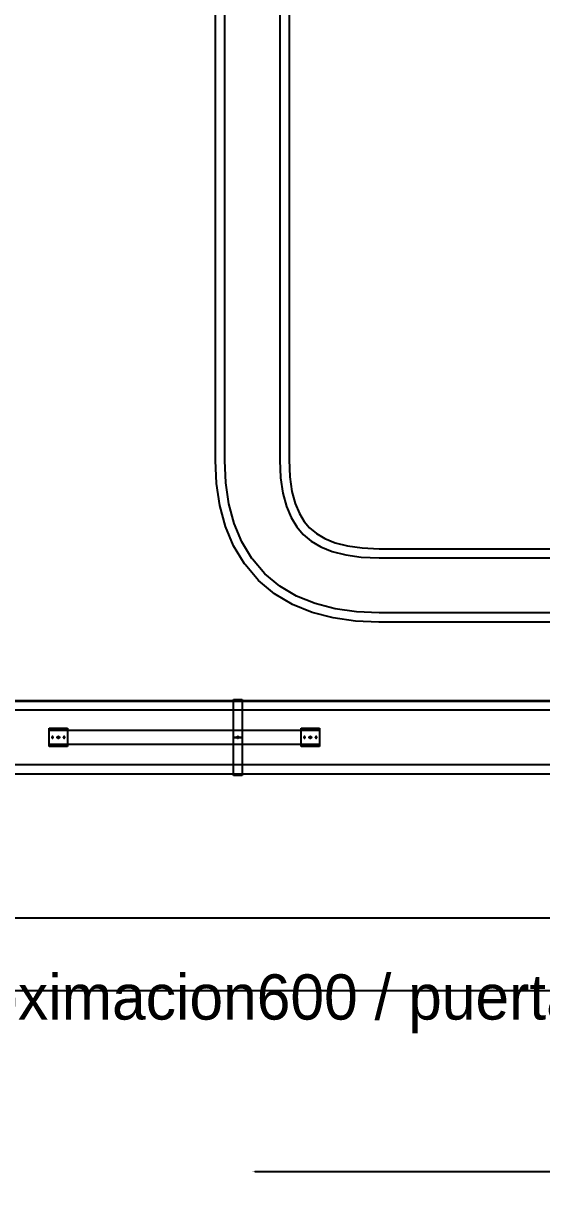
# Model space of a CAD drawing. Header units: metres. Extents: x 0.4 to 35.2, y -0.3 to 6.2.
# Drawn here: x 3.208 to 4.638, y -0.285 to 2.973 of the extents above; entities that cross this region are included whole.
import ezdxf

# ---------------------------------------------------------------- set-up
doc = ezdxf.new("R2010")
doc.units = ezdxf.units.M
for name, color, linetype in [('COTAS', 4, 'Continuous'), ('G_MEDIDO', 8, 'Continuous'), ('P_PROPUESTO', 5, 'Continuous'), ('TEXTOS', 7, 'Continuous')]:
    doc.layers.add(name, color=color, linetype=linetype)
doc.dimstyles.get("Standard").update_dxf_attribs({"dimtxt": 2.5, "dimasz": 2.5, "dimexe": 1.25, "dimexo": 0.625, "dimtad": 1, "dimcen": 2.5, "dimazin": 3, "dimtfac": 1, "dimtmove": 0, "dimatfit": 3})

# ---------------------------------------------------------------- blocks, each defined once
blk = doc.blocks.new('_CLOSEDFILLED')
at = {"color": 0, "linetype": 'BYBLOCK'}
blk.add_solid([(-1, 0.16), (0, 0), (-1, -0.16)], dxfattribs=at)
blk = doc.blocks.new('*D1')
for p, q in [((3.84, -0.2), (3.84, -0.2)), ((3.847, -0.2), (4.84, -0.2)), ((5.36, -0.2), (6.353, -0.2)), ((6.36, -0.2), (6.36, -0.2))]:
    blk.add_line(p, q)
at = {"layer": 'Defpoints'}
for p in [(3.84, -0.2), (3.84, -0.2), (6.36, -0.2)]:
    blk.add_point(p, dxfattribs=at)
at = {"layer": 'COTAS', "xscale": 0.007, "yscale": 0.007, "rotation": 180}
blk.add_blockref('_CLOSEDFILLED', (3.84, -0.2), dxfattribs=at)
at = {"layer": 'COTAS', "xscale": 0.007, "yscale": 0.007}
blk.add_blockref('_CLOSEDFILLED', (6.36, -0.2), dxfattribs=at)
at = {"layer": 'COTAS', "insert": (5.1, -0.2), "char_height": 0.13, "attachment_point": 5}
blk.add_mtext('2,52', dxfattribs=at)

msp = doc.modelspace()

# ---------------------------------------------------------------- linework, layer by layer
at = {"layer": 'G_MEDIDO'}
msp.add_lwpolyline([(0.4, 0.3), (8, 0.3), (8, 5.9), (0.4, 5.9)], close=True, dxfattribs=at)
at = {"layer": 'P_PROPUESTO'}
for p, q in [((3.7385, 2.8), (3.7385, 4.35)), ((3.764, 2.8), (3.764, 4.35)), ((3.916, 4.35), (3.916, 2.8)), ((3.9415, 4.35), (3.9415, 2.8)), ((3.7385, 2.7417), (3.7385, 2.8)), ((3.764, 2.7417), (3.764, 2.8)), ((3.916, 2.8), (3.916, 2.7417)), ((3.9415, 2.8), (3.9415, 2.7417)), ((3.7385, 2.6834), (3.7385, 2.7417)), ((3.764, 2.6834), (3.764, 2.7417)), ((3.916, 2.7417), (3.916, 2.6834)), ((3.9415, 2.7417), (3.9415, 2.6834)), ((3.7385, 2.6253), (3.7385, 2.6834)), ((3.764, 2.6253), (3.764, 2.6834)), ((3.916, 2.6834), (3.916, 2.6253)), ((3.9415, 2.6834), (3.9415, 2.6253)), ((3.7385, 2.5671), (3.7385, 2.6253)), ((3.764, 2.5671), (3.764, 2.6253)), ((3.916, 2.6253), (3.916, 2.5671)), ((3.9415, 2.6253), (3.9415, 2.5671)), ((3.7385, 2.5091), (3.7385, 2.5671)), ((3.764, 2.5091), (3.764, 2.5671)), ((3.916, 2.5671), (3.916, 2.5091)), ((3.9415, 2.5671), (3.9415, 2.5091)), ((3.7385, 2.451), (3.7385, 2.5091)), ((3.764, 2.451), (3.764, 2.5091)), ((3.916, 2.5091), (3.916, 2.451)), ((3.9415, 2.5091), (3.9415, 2.451)), ((3.7385, 2.3931), (3.7385, 2.451)), ((3.764, 2.3931), (3.764, 2.451)), ((3.916, 2.451), (3.916, 2.3931)), ((3.9415, 2.451), (3.9415, 2.3931)), ((3.7385, 2.3352), (3.7385, 2.3931)), ((3.764, 2.3352), (3.764, 2.3931)), ((3.916, 2.3931), (3.916, 2.3352)), ((3.9415, 2.3931), (3.9415, 2.3352)), ((3.7385, 2.2773), (3.7385, 2.3352)), ((3.764, 2.2773), (3.764, 2.3352)), ((3.916, 2.3352), (3.916, 2.2773)), ((3.9415, 2.3352), (3.9415, 2.2773)), ((3.7385, 2.2195), (3.7385, 2.2773)), ((3.764, 2.2195), (3.764, 2.2773)), ((3.916, 2.2773), (3.916, 2.2195)), ((3.9415, 2.2773), (3.9415, 2.2195)), ((3.7385, 2.1618), (3.7385, 2.2195)), ((3.764, 2.1618), (3.764, 2.2195)), ((3.916, 2.2195), (3.916, 2.1618)), ((3.9415, 2.2195), (3.9415, 2.1618)), ((3.7385, 2.1041), (3.7385, 2.1618)), ((3.764, 2.1041), (3.764, 2.1618)), ((3.916, 2.1618), (3.916, 2.1041)), ((3.9415, 2.1618), (3.9415, 2.1041)), ((3.7385, 1.7652), (3.7385, 2.1041)), ((3.764, 1.7654), (3.764, 2.1041)), ((3.916, 2.1041), (3.916, 1.7663)), ((3.9415, 2.1041), (3.9415, 1.7665)), ((3.7413, 1.7015), (3.7385, 1.7652)), ((3.7667, 1.7038), (3.764, 1.7654)), ((3.916, 1.7663), (3.9181, 1.7174)), ((3.9415, 1.7665), (3.9435, 1.7197)), ((3.7502, 1.6405), (3.7413, 1.7015)), ((3.7752, 1.6454), (3.7667, 1.7038)), ((3.9181, 1.7174), (3.9242, 1.6749)), ((3.9435, 1.7197), (3.9493, 1.6798)), ((3.9242, 1.6749), (3.934, 1.6383)), ((3.9493, 1.6798), (3.9582, 1.6463)), ((3.7656, 1.5828), (3.7502, 1.6405)), ((3.7898, 1.5908), (3.7752, 1.6454)), ((3.934, 1.6383), (3.9469, 1.6073)), ((3.9582, 1.6463), (3.9697, 1.6186)), ((3.9469, 1.6073), (3.9625, 1.5815)), ((3.9697, 1.6186), (3.9832, 1.5962)), ((3.7881, 1.5289), (3.7656, 1.5828)), ((3.8109, 1.5401), (3.7898, 1.5908)), ((3.9625, 1.5815), (3.9802, 1.5608)), ((3.9832, 1.5962), (3.9979, 1.5791)), ((3.9979, 1.5791), (4.017, 1.5631)), ((3.8389, 1.494), (3.8109, 1.5401)), ((3.9802, 1.5608), (4.0024, 1.5423)), ((4.0024, 1.5423), (4.0289, 1.5266)), ((4.017, 1.5631), (4.0401, 1.5495)), ((4.0401, 1.5495), (4.0684, 1.538)), ((4.0684, 1.538), (4.1026, 1.5291)), ((3.8182, 1.4794), (3.7881, 1.5289)), ((4.0289, 1.5266), (4.0604, 1.5138)), ((4.0604, 1.5138), (4.0977, 1.5041)), ((4.0977, 1.5041), (4.1408, 1.498)), ((4.1026, 1.5291), (4.1431, 1.5234)), ((4.1431, 1.5234), (4.1903, 1.5214)), ((4.1903, 1.5214), (4.9, 1.5214)), ((3.8198, 1.4775), (3.8182, 1.4794)), ((3.8571, 1.4339), (3.8198, 1.4775)), ((3.8401, 1.4926), (3.8389, 1.494)), ((3.8748, 1.4521), (3.8401, 1.4926)), ((4.1408, 1.498), (4.1902, 1.4959)), ((4.1902, 1.4959), (4.9, 1.4959)), ((4.1902, 1.4951), (4.1902, 1.4951)), ((4.1902, 1.4951), (4.1902, 1.4951)), ((4.1902, 1.4951), (4.1902, 1.4951)), ((3.9012, 1.397), (3.8571, 1.4339)), ((3.9158, 1.4178), (3.8748, 1.4521)), ((3.9622, 1.3903), (3.9158, 1.4178)), ((3.951, 1.3674), (3.9012, 1.397)), ((4.0133, 1.3695), (3.9622, 1.3903)), ((4.0684, 1.3551), (4.0133, 1.3695)), ((4.0054, 1.3453), (3.951, 1.3674)), ((4.0635, 1.3301), (4.0054, 1.3453)), ((4.1273, 1.3468), (4.0684, 1.3551)), ((4.1898, 1.3441), (4.1273, 1.3468)), ((4.9, 1.3441), (4.1898, 1.3441)), ((4.1251, 1.3214), (4.0635, 1.3301)), ((4.1897, 1.3186), (4.1251, 1.3214)), ((4.9, 1.3186), (4.1897, 1.3186)), ((0.5, 1.1), (5.15, 1.1)), ((2.8926, 1.1015), (4.9, 1.1015)), ((2.8926, 1.076), (4.9, 1.076)), ((3.788, 1.1049), (3.788, 1.105)), ((3.788, 1.105), (3.788, 1.105)), ((3.788, 1.105), (3.812, 1.105)), ((3.788, 1.1045), (3.788, 1.1049)), ((3.788, 1.1049), (3.788, 1.1049)), ((3.788, 1.1049), (3.788, 1.1049)), ((3.788, 1.1043), (3.788, 1.1045)), ((3.788, 1.1039), (3.788, 1.1043)), ((3.788, 1.1034), (3.788, 1.1039)), ((3.788, 1.1033), (3.788, 1.1034)), ((3.788, 1.103), (3.788, 1.1033)), ((3.788, 1.1029), (3.788, 1.103)), ((3.788, 1.103), (3.788, 1.103)), ((3.788, 1.103), (3.788, 1.103)), ((3.788, 1.1029), (3.788, 1.103)), ((3.788, 1.103), (3.788, 1.103)), ((3.788, 1.103), (3.812, 1.103)), ((3.788, 1.1027), (3.788, 1.1029)), ((3.788, 1.1029), (3.788, 1.1029)), ((3.788, 1.1029), (3.788, 1.1029)), ((3.788, 1.1025), (3.788, 1.1029)), ((3.788, 1.1029), (3.788, 1.1029)), ((3.788, 1.1029), (3.788, 1.1029)), ((3.788, 1.1025), (3.788, 1.1027)), ((3.788, 1.1027), (3.788, 1.1027)), ((3.788, 1.1023), (3.788, 1.1025)), ((3.788, 1.1023), (3.788, 1.1025)), ((3.788, 1.1019), (3.788, 1.1023)), ((3.788, 1.1019), (3.788, 1.1023)), ((3.788, 1.1015), (3.788, 1.1019)), ((3.788, 1.1019), (3.788, 1.1019)), ((3.788, 1.1015), (3.788, 1.1019)), ((3.788, 1.1013), (3.788, 1.1015)), ((3.788, 1.1014), (3.788, 1.1015)), ((3.788, 1.1015), (3.788, 1.1015)), ((3.788, 1.1013), (3.788, 1.1014)), ((3.788, 1.101), (3.788, 1.1013)), ((3.788, 1.101), (3.788, 1.1013)), ((3.788, 1.1008), (3.788, 1.101)), ((3.788, 1.1008), (3.788, 1.101)), ((3.788, 1.101), (3.788, 1.101)), ((3.788, 1.101), (3.788, 1.101)), ((3.788, 1.101), (3.788, 1.101)), ((3.788, 1.1005), (3.788, 1.1008)), ((3.788, 1.1008), (3.788, 1.1008)), ((3.788, 1.1005), (3.788, 1.1008)), ((3.788, 1.1008), (3.788, 1.1008)), ((3.788, 1.0999), (3.788, 1.1005)), ((3.788, 1.1003), (3.788, 1.1005)), ((3.788, 1.1), (3.788, 1.1003)), ((3.788, 1.0999), (3.788, 1.1)), ((3.788, 1.0989), (3.788, 1.0999)), ((3.788, 1.0998), (3.788, 1.0999)), ((3.788, 1.0997), (3.788, 1.0998)), ((3.788, 1.0996), (3.788, 1.0997)), ((3.788, 1.0992), (3.788, 1.0996)), ((3.788, 1.0986), (3.788, 1.0992)), ((3.788, 1.0992), (3.788, 1.0992)), ((3.788, 1.0986), (3.788, 1.0989)), ((3.788, 1.0976), (3.788, 1.0986)), ((3.788, 1.0981), (3.788, 1.0986)), ((3.788, 1.097), (3.788, 1.0981)), ((3.788, 1.0981), (3.788, 1.0981)), ((3.788, 1.097), (3.788, 1.0976)), ((3.788, 1.0966), (3.788, 1.097)), ((3.788, 1.097), (3.788, 1.097)), ((3.788, 1.0967), (3.788, 1.097)), ((3.788, 1.0957), (3.788, 1.0967)), ((3.788, 1.0957), (3.788, 1.0966)), ((3.788, 1.0952), (3.788, 1.0957)), ((3.788, 1.0952), (3.788, 1.0957)), ((3.788, 1.0949), (3.788, 1.0952)), ((3.788, 1.0952), (3.788, 1.0952)), ((3.788, 1.0947), (3.788, 1.0952)), ((3.788, 1.0952), (3.788, 1.0952)), ((3.788, 1.0952), (3.788, 1.0952)), ((3.788, 1.0952), (3.788, 1.0952)), ((3.788, 1.0947), (3.788, 1.0949)), ((3.788, 1.0931), (3.788, 1.0947)), ((3.788, 1.0942), (3.788, 1.0947)), ((3.788, 1.0938), (3.788, 1.0942)), ((3.788, 1.0933), (3.788, 1.0938)), ((3.788, 1.0931), (3.788, 1.0933)), ((3.788, 1.0926), (3.788, 1.0931)), ((3.788, 1.0914), (3.788, 1.0931)), ((3.788, 1.0908), (3.788, 1.0926)), ((3.788, 1.0908), (3.788, 1.0914)), ((3.788, 1.0914), (3.788, 1.0914)), ((3.788, 1.0901), (3.788, 1.0908)), ((3.788, 1.0891), (3.788, 1.0908)), ((3.788, 1.0883), (3.788, 1.0901)), ((3.788, 1.0883), (3.788, 1.0891)), ((3.788, 1.0873), (3.788, 1.0883)), ((3.788, 1.0867), (3.788, 1.0883)), ((3.788, 1.0868), (3.788, 1.0873)), ((3.788, 1.0856), (3.788, 1.0868)), ((3.788, 1.0856), (3.788, 1.0867)), ((3.788, 1.0851), (3.788, 1.0856)), ((3.788, 1.0851), (3.788, 1.0856)), ((3.788, 1.0843), (3.788, 1.0851)), ((3.788, 1.0844), (3.788, 1.0851)), ((3.788, 1.0838), (3.788, 1.0844)), ((3.788, 1.0844), (3.788, 1.0844)), ((3.788, 1.0827), (3.788, 1.0843)), ((3.788, 1.0827), (3.788, 1.0838)), ((3.788, 1.0812), (3.788, 1.0827)), ((3.788, 1.0812), (3.788, 1.0827)), ((3.788, 1.0796), (3.788, 1.0812)), ((3.788, 1.0796), (3.788, 1.0812)), ((3.788, 1.0778), (3.788, 1.0796)), ((3.788, 1.0781), (3.788, 1.0796)), ((3.788, 1.0763), (3.788, 1.0781)), ((3.788, 1.0781), (3.788, 1.0781)), ((3.788, 1.0763), (3.788, 1.0778)), ((3.788, 1.0742), (3.788, 1.0763)), ((3.788, 1.0749), (3.788, 1.0763)), ((3.812, 1.105), (3.812, 1.105)), ((3.812, 1.105), (3.812, 1.1049)), ((3.812, 1.1049), (3.812, 1.1049)), ((3.812, 1.1049), (3.812, 1.1049)), ((3.812, 1.1049), (3.812, 1.1045)), ((3.812, 1.1045), (3.812, 1.1043)), ((3.812, 1.1043), (3.812, 1.1039)), ((3.812, 1.1039), (3.812, 1.1034)), ((3.812, 1.1034), (3.812, 1.1033)), ((3.812, 1.1033), (3.812, 1.103)), ((3.812, 1.103), (3.812, 1.103)), ((3.812, 1.103), (3.812, 1.103)), ((3.812, 1.103), (3.812, 1.1029)), ((3.812, 1.103), (3.812, 1.103)), ((3.812, 1.103), (3.812, 1.1029)), ((3.812, 1.1029), (3.812, 1.1029)), ((3.812, 1.1029), (3.812, 1.1029)), ((3.812, 1.1029), (3.812, 1.1027)), ((3.812, 1.1029), (3.812, 1.1029)), ((3.812, 1.1029), (3.812, 1.1029)), ((3.812, 1.1029), (3.812, 1.1025)), ((3.812, 1.1027), (3.812, 1.1027)), ((3.812, 1.1027), (3.812, 1.1025)), ((3.812, 1.1025), (3.812, 1.1023)), ((3.812, 1.1025), (3.812, 1.1023)), ((3.812, 1.1023), (3.812, 1.1019)), ((3.812, 1.1023), (3.812, 1.1019)), ((3.812, 1.1019), (3.812, 1.1019)), ((3.812, 1.1019), (3.812, 1.1015)), ((3.812, 1.1019), (3.812, 1.1015)), ((3.812, 1.1015), (3.812, 1.1013)), ((3.812, 1.1015), (3.812, 1.1015)), ((3.812, 1.1015), (3.812, 1.1014)), ((3.812, 1.1014), (3.812, 1.1013)), ((3.812, 1.1013), (3.812, 1.101)), ((3.812, 1.1013), (3.812, 1.101)), ((3.812, 1.101), (3.812, 1.1008)), ((3.812, 1.101), (3.812, 1.101)), ((3.812, 1.101), (3.812, 1.101)), ((3.812, 1.101), (3.812, 1.101)), ((3.812, 1.101), (3.812, 1.1008)), ((3.812, 1.1008), (3.812, 1.1008)), ((3.812, 1.1008), (3.812, 1.1005)), ((3.812, 1.1008), (3.812, 1.1008)), ((3.812, 1.1008), (3.812, 1.1005)), ((3.812, 1.1005), (3.812, 1.0999)), ((3.812, 1.1005), (3.812, 1.1003)), ((3.812, 1.1003), (3.812, 1.1)), ((3.812, 1.1), (3.812, 1.0999)), ((3.812, 1.0999), (3.812, 1.0989)), ((3.812, 1.0999), (3.812, 1.0998)), ((3.812, 1.0998), (3.812, 1.0997)), ((3.812, 1.0997), (3.812, 1.0996)), ((3.812, 1.0996), (3.812, 1.0992)), ((3.812, 1.0992), (3.812, 1.0992)), ((3.812, 1.0992), (3.812, 1.0986)), ((3.812, 1.0989), (3.812, 1.0986)), ((3.812, 1.0986), (3.812, 1.0976)), ((3.812, 1.0986), (3.812, 1.0981)), ((3.812, 1.0981), (3.812, 1.0981)), ((3.812, 1.0981), (3.812, 1.097)), ((3.812, 1.0976), (3.812, 1.097)), ((3.812, 1.097), (3.812, 1.097)), ((3.812, 1.097), (3.812, 1.0966)), ((3.812, 1.097), (3.812, 1.0967)), ((3.812, 1.0967), (3.812, 1.0957)), ((3.812, 1.0966), (3.812, 1.0957)), ((3.812, 1.0957), (3.812, 1.0952)), ((3.812, 1.0957), (3.812, 1.0952)), ((3.812, 1.0952), (3.812, 1.0952)), ((3.812, 1.0952), (3.812, 1.0949)), ((3.812, 1.0952), (3.812, 1.0952)), ((3.812, 1.0952), (3.812, 1.0952)), ((3.812, 1.0952), (3.812, 1.0952)), ((3.812, 1.0952), (3.812, 1.0947)), ((3.812, 1.0949), (3.812, 1.0947)), ((3.812, 1.0947), (3.812, 1.0931)), ((3.812, 1.0947), (3.812, 1.0942)), ((3.812, 1.0942), (3.812, 1.0938)), ((3.812, 1.0938), (3.812, 1.0933)), ((3.812, 1.0933), (3.812, 1.0931)), ((3.812, 1.0931), (3.812, 1.0926)), ((3.812, 1.0931), (3.812, 1.0914)), ((3.812, 1.0926), (3.812, 1.0908)), ((3.812, 1.0914), (3.812, 1.0914)), ((3.812, 1.0914), (3.812, 1.0908)), ((3.812, 1.0908), (3.812, 1.0901)), ((3.812, 1.0908), (3.812, 1.0891)), ((3.812, 1.0901), (3.812, 1.0883)), ((3.812, 1.0891), (3.812, 1.0883)), ((3.812, 1.0883), (3.812, 1.0873)), ((3.812, 1.0883), (3.812, 1.0867)), ((3.812, 1.0873), (3.812, 1.0868)), ((3.812, 1.0868), (3.812, 1.0856)), ((3.812, 1.0867), (3.812, 1.0856)), ((3.812, 1.0856), (3.812, 1.0851)), ((3.812, 1.0856), (3.812, 1.0851)), ((3.812, 1.0851), (3.812, 1.0843)), ((3.812, 1.0851), (3.812, 1.0844)), ((3.812, 1.0844), (3.812, 1.0844)), ((3.812, 1.0844), (3.812, 1.0838)), ((3.812, 1.0843), (3.812, 1.0827)), ((3.812, 1.0838), (3.812, 1.0827)), ((3.812, 1.0827), (3.812, 1.0812)), ((3.812, 1.0827), (3.812, 1.0812)), ((3.812, 1.0812), (3.812, 1.0796)), ((3.812, 1.0812), (3.812, 1.0796)), ((3.812, 1.0796), (3.812, 1.0778)), ((3.812, 1.0796), (3.812, 1.0781)), ((3.812, 1.0781), (3.812, 1.0781)), ((3.812, 1.0781), (3.812, 1.0763)), ((3.812, 1.0778), (3.812, 1.0763)), ((3.812, 1.0763), (3.812, 1.0742)), ((3.812, 1.0763), (3.812, 1.0749)), ((3.788, 1.0728), (3.788, 1.0749)), ((3.788, 1.0737), (3.788, 1.0742)), ((3.788, 1.0728), (3.788, 1.0737)), ((3.788, 1.0723), (3.788, 1.0728)), ((3.788, 1.0728), (3.788, 1.0728)), ((3.788, 1.0723), (3.788, 1.0728)), ((3.788, 1.0728), (3.788, 1.0728)), ((3.788, 1.0705), (3.788, 1.0723)), ((3.788, 1.0718), (3.788, 1.0723)), ((3.788, 1.0712), (3.788, 1.0718)), ((3.788, 1.0718), (3.788, 1.0718)), ((3.788, 1.0692), (3.788, 1.0712)), ((3.788, 1.0692), (3.788, 1.0705)), ((3.788, 1.0666), (3.788, 1.0692)), ((3.788, 1.0679), (3.788, 1.0692)), ((3.788, 1.0653), (3.788, 1.0679)), ((3.788, 1.0653), (3.788, 1.0666)), ((3.788, 1.0626), (3.788, 1.0653)), ((3.788, 1.0641), (3.788, 1.0653)), ((3.788, 1.0614), (3.788, 1.0641)), ((3.788, 1.0614), (3.788, 1.0626)), ((3.788, 1.0583), (3.788, 1.0614)), ((3.788, 1.0602), (3.788, 1.0614)), ((3.788, 1.0572), (3.788, 1.0602)), ((3.788, 1.0602), (3.788, 1.0602)), ((3.788, 1.0572), (3.788, 1.0583)), ((3.788, 1.0583), (3.788, 1.0583)), ((3.788, 1.0572), (3.788, 1.0572)), ((3.788, 1.054), (3.788, 1.0572)), ((3.788, 1.0564), (3.788, 1.0572)), ((3.788, 1.0572), (3.788, 1.0572)), ((3.788, 1.0564), (3.788, 1.0564)), ((3.788, 1.053), (3.788, 1.0564)), ((3.788, 1.053), (3.788, 1.054)), ((3.788, 1.0495), (3.788, 1.053)), ((3.788, 1.052), (3.788, 1.053)), ((3.788, 1.0486), (3.788, 1.052)), ((3.788, 1.0486), (3.788, 1.0495)), ((3.788, 1.0449), (3.788, 1.0486)), ((3.788, 1.0476), (3.788, 1.0486)), ((3.788, 1.044), (3.788, 1.0476)), ((3.788, 1.044), (3.788, 1.0449)), ((3.788, 1.0402), (3.788, 1.044)), ((3.788, 1.0432), (3.788, 1.044)), ((3.788, 1.0394), (3.788, 1.0432)), ((3.788, 1.0432), (3.788, 1.0432)), ((3.812, 1.0749), (3.812, 1.0728)), ((3.812, 1.0742), (3.812, 1.0737)), ((3.812, 1.0737), (3.812, 1.0728)), ((3.812, 1.0728), (3.812, 1.0728)), ((3.812, 1.0728), (3.812, 1.0723)), ((3.812, 1.0728), (3.812, 1.0728)), ((3.812, 1.0728), (3.812, 1.0723)), ((3.812, 1.0723), (3.812, 1.0705)), ((3.812, 1.0723), (3.812, 1.0718)), ((3.812, 1.0718), (3.812, 1.0718)), ((3.812, 1.0718), (3.812, 1.0712)), ((3.812, 1.0712), (3.812, 1.0692)), ((3.812, 1.0705), (3.812, 1.0692)), ((3.812, 1.0692), (3.812, 1.0666)), ((3.812, 1.0692), (3.812, 1.0679)), ((3.812, 1.0679), (3.812, 1.0653)), ((3.812, 1.0666), (3.812, 1.0653)), ((3.812, 1.0653), (3.812, 1.0626)), ((3.812, 1.0653), (3.812, 1.0641)), ((3.812, 1.0641), (3.812, 1.0614)), ((3.812, 1.0626), (3.812, 1.0614)), ((3.812, 1.0614), (3.812, 1.0583)), ((3.812, 1.0614), (3.812, 1.0602)), ((3.812, 1.0602), (3.812, 1.0602)), ((3.812, 1.0602), (3.812, 1.0572)), ((3.812, 1.0583), (3.812, 1.0583)), ((3.812, 1.0583), (3.812, 1.0572)), ((3.812, 1.0572), (3.812, 1.0572)), ((3.812, 1.0572), (3.812, 1.054)), ((3.812, 1.0572), (3.812, 1.0572)), ((3.812, 1.0572), (3.812, 1.0564)), ((3.812, 1.0564), (3.812, 1.0564)), ((3.812, 1.0564), (3.812, 1.053)), ((3.812, 1.054), (3.812, 1.053)), ((3.812, 1.053), (3.812, 1.0495)), ((3.812, 1.053), (3.812, 1.052)), ((3.812, 1.052), (3.812, 1.0486)), ((3.812, 1.0495), (3.812, 1.0486)), ((3.812, 1.0486), (3.812, 1.0449)), ((3.812, 1.0486), (3.812, 1.0476)), ((3.812, 1.0476), (3.812, 1.044)), ((3.812, 1.0449), (3.812, 1.044)), ((3.812, 1.044), (3.812, 1.0402)), ((3.812, 1.044), (3.812, 1.0432)), ((3.812, 1.0432), (3.812, 1.0432)), ((3.812, 1.0432), (3.812, 1.0394)), ((3.279, 0.975), (3.279, 1.025)), ((3.279, 1.025), (3.329, 1.025)), ((3.279, 0.98), (3.279, 1.02)), ((3.279, 1.02), (4.025, 1.02)), ((3.329, 1.025), (3.329, 0.975)), ((3.788, 1.0394), (3.788, 1.0402)), ((3.788, 1.0402), (3.788, 1.0402)), ((3.788, 1.0354), (3.788, 1.0394)), ((3.788, 1.0394), (3.788, 1.0394)), ((3.788, 1.0388), (3.788, 1.0394)), ((3.788, 1.0394), (3.788, 1.0394)), ((3.788, 1.0347), (3.788, 1.0388)), ((3.788, 1.0388), (3.788, 1.0388)), ((3.788, 1.0347), (3.788, 1.0354)), ((3.788, 1.0305), (3.788, 1.0347)), ((3.788, 1.0341), (3.788, 1.0347)), ((3.788, 1.0299), (3.788, 1.0341)), ((3.788, 1.0299), (3.788, 1.0305)), ((3.788, 1.0255), (3.788, 1.0299)), ((3.788, 1.0293), (3.788, 1.0299)), ((3.788, 1.025), (3.788, 1.0293)), ((3.788, 1.0293), (3.788, 1.0293)), ((3.788, 1.025), (3.788, 1.0255)), ((3.788, 1.0205), (3.788, 1.025)), ((3.788, 1.0246), (3.788, 1.025)), ((3.788, 1.0201), (3.788, 1.0246)), ((3.788, 1.0246), (3.788, 1.0246)), ((3.788, 1.0201), (3.788, 1.0205)), ((3.788, 1.0154), (3.788, 1.0201)), ((3.788, 1.0201), (3.788, 1.0201)), ((3.788, 1.0198), (3.788, 1.0201)), ((3.788, 1.0201), (3.788, 1.0201)), ((3.788, 1.0151), (3.788, 1.0198)), ((3.788, 1.0198), (3.788, 1.0198)), ((3.788, 1.0151), (3.788, 1.0154)), ((3.788, 1.0103), (3.788, 1.0151)), ((3.788, 1.0148), (3.788, 1.0151)), ((3.788, 1.0101), (3.788, 1.0148)), ((3.788, 1.0148), (3.788, 1.0148)), ((3.788, 1.0101), (3.788, 1.0103)), ((3.788, 1.0052), (3.788, 1.0101)), ((3.788, 1.0099), (3.788, 1.0101)), ((3.812, 1.0402), (3.812, 1.0402)), ((3.812, 1.0402), (3.812, 1.0394)), ((3.812, 1.0394), (3.812, 1.0394)), ((3.812, 1.0394), (3.812, 1.0354)), ((3.812, 1.0394), (3.812, 1.0394)), ((3.812, 1.0394), (3.812, 1.0388)), ((3.812, 1.0388), (3.812, 1.0388)), ((3.812, 1.0388), (3.812, 1.0347)), ((3.812, 1.0354), (3.812, 1.0347)), ((3.812, 1.0347), (3.812, 1.0305)), ((3.812, 1.0347), (3.812, 1.0341)), ((3.812, 1.0341), (3.812, 1.0299)), ((3.812, 1.0305), (3.812, 1.0299)), ((3.812, 1.0299), (3.812, 1.0255)), ((3.812, 1.0299), (3.812, 1.0293)), ((3.812, 1.0293), (3.812, 1.0293)), ((3.812, 1.0293), (3.812, 1.025)), ((3.812, 1.0255), (3.812, 1.025)), ((3.812, 1.025), (3.812, 1.0205)), ((3.812, 1.025), (3.812, 1.0246)), ((3.812, 1.0246), (3.812, 1.0246)), ((3.812, 1.0246), (3.812, 1.0201)), ((3.812, 1.0205), (3.812, 1.0201)), ((3.812, 1.0201), (3.812, 1.0201)), ((3.812, 1.0201), (3.812, 1.0154)), ((3.812, 1.0201), (3.812, 1.0201)), ((3.812, 1.0201), (3.812, 1.0198)), ((3.812, 1.0198), (3.812, 1.0198)), ((3.812, 1.0198), (3.812, 1.0151)), ((3.812, 1.0154), (3.812, 1.0151)), ((3.812, 1.0151), (3.812, 1.0103)), ((3.812, 1.0151), (3.812, 1.0148)), ((3.812, 1.0148), (3.812, 1.0148)), ((3.812, 1.0148), (3.812, 1.0101)), ((3.812, 1.0103), (3.812, 1.0101)), ((3.812, 1.0101), (3.812, 1.0052)), ((3.812, 1.0101), (3.812, 1.0099)), ((3.975, 0.975), (3.975, 1.025)), ((3.975, 1.025), (4.025, 1.025)), ((4.025, 1.025), (4.025, 0.975)), ((4.025, 1.02), (4.025, 0.98)), ((4.025, 0.98), (3.279, 0.98)), ((3.286, 1.0008), (3.2858, 1.0004)), ((3.2858, 1.0004), (3.2858, 1)), ((3.2858, 1), (3.2858, 0.9996)), ((3.2858, 0.9996), (3.286, 0.9992)), ((3.2862, 1.0012), (3.286, 1.0008)), ((3.286, 0.9992), (3.2862, 0.9988)), ((3.2864, 1.0016), (3.2862, 1.0012)), ((3.2862, 0.9988), (3.2864, 0.9984)), ((3.2868, 1.0018), (3.2864, 1.0016)), ((3.2864, 0.9984), (3.2868, 0.9982)), ((3.2872, 1.002), (3.2868, 1.0018)), ((3.2868, 0.9982), (3.2872, 0.998)), ((3.2876, 1.0022), (3.2872, 1.002)), ((3.2872, 0.998), (3.2876, 0.9978)), ((3.288, 1.0022), (3.2876, 1.0022)), ((3.2876, 0.9978), (3.288, 0.9978)), ((3.2884, 1.0022), (3.288, 1.0022)), ((3.288, 0.9978), (3.2884, 0.9978)), ((3.2888, 1.002), (3.2884, 1.0022)), ((3.2884, 0.9978), (3.2888, 0.998)), ((3.2892, 1.0018), (3.2888, 1.002)), ((3.2888, 0.998), (3.2892, 0.9982)), ((3.2896, 1.0016), (3.2892, 1.0018)), ((3.2892, 0.9982), (3.2896, 0.9984)), ((3.2898, 1.0012), (3.2896, 1.0016)), ((3.2896, 0.9984), (3.2898, 0.9988)), ((3.29, 1.0008), (3.2898, 1.0012)), ((3.2898, 0.9988), (3.29, 0.9992)), ((3.2902, 1.0004), (3.29, 1.0008)), ((3.29, 0.9992), (3.2902, 0.9996)), ((3.2902, 1), (3.2902, 1.0004)), ((3.2902, 0.9996), (3.2902, 1)), ((3.301, 1), (3.3011, 1.0006)), ((3.3011, 0.9994), (3.301, 1)), ((3.3011, 1.0006), (3.3012, 1.0011)), ((3.3012, 0.9989), (3.3011, 0.9994)), ((3.3012, 1.0011), (3.3015, 1.0017)), ((3.3015, 0.9983), (3.3012, 0.9989)), ((3.3015, 1.0017), (3.3019, 1.0021)), ((3.3019, 0.9979), (3.3015, 0.9983)), ((3.3019, 1.0021), (3.3023, 1.0025)), ((3.3023, 0.9975), (3.3019, 0.9979)), ((3.3023, 1.0025), (3.3029, 1.0028)), ((3.3029, 0.9972), (3.3023, 0.9975)), ((3.3029, 1.0028), (3.3034, 1.0029)), ((3.3034, 0.9971), (3.3029, 0.9972)), ((3.3034, 1.0029), (3.304, 1.003)), ((3.304, 0.997), (3.3034, 0.9971)), ((3.304, 1.003), (3.3046, 1.0029)), ((3.3046, 0.9971), (3.304, 0.997)), ((3.3046, 1.0029), (3.3051, 1.0028)), ((3.3051, 0.9972), (3.3046, 0.9971)), ((3.3051, 1.0028), (3.3057, 1.0025)), ((3.3057, 0.9975), (3.3051, 0.9972)), ((3.3057, 1.0025), (3.3061, 1.0021)), ((3.3061, 0.9979), (3.3057, 0.9975)), ((3.3061, 1.0021), (3.3065, 1.0017)), ((3.3065, 0.9983), (3.3061, 0.9979)), ((3.3065, 1.0017), (3.3068, 1.0011)), ((3.3068, 0.9989), (3.3065, 0.9983)), ((3.3068, 1.0011), (3.3069, 1.0006)), ((3.3069, 0.9994), (3.3068, 0.9989)), ((3.3069, 1.0006), (3.307, 1)), ((3.307, 1), (3.3069, 0.9994)), ((3.318, 1.0008), (3.3178, 1.0004)), ((3.3178, 1.0004), (3.3178, 1)), ((3.3178, 1), (3.3178, 0.9996)), ((3.3178, 0.9996), (3.318, 0.9992)), ((3.3182, 1.0012), (3.318, 1.0008)), ((3.318, 0.9992), (3.3182, 0.9988)), ((3.3184, 1.0016), (3.3182, 1.0012)), ((3.3182, 0.9988), (3.3184, 0.9984)), ((3.3188, 1.0018), (3.3184, 1.0016)), ((3.3184, 0.9984), (3.3188, 0.9982)), ((3.3192, 1.002), (3.3188, 1.0018)), ((3.3188, 0.9982), (3.3192, 0.998)), ((3.3196, 1.0022), (3.3192, 1.002)), ((3.3192, 0.998), (3.3196, 0.9978)), ((3.32, 1.0022), (3.3196, 1.0022)), ((3.3196, 0.9978), (3.32, 0.9978)), ((3.3204, 1.0022), (3.32, 1.0022)), ((3.32, 0.9978), (3.3204, 0.9978)), ((3.3208, 1.002), (3.3204, 1.0022)), ((3.3204, 0.9978), (3.3208, 0.998)), ((3.3212, 1.0018), (3.3208, 1.002)), ((3.3208, 0.998), (3.3212, 0.9982)), ((3.3216, 1.0016), (3.3212, 1.0018)), ((3.3212, 0.9982), (3.3216, 0.9984)), ((3.3218, 1.0012), (3.3216, 1.0016)), ((3.3216, 0.9984), (3.3218, 0.9988)), ((3.322, 1.0008), (3.3218, 1.0012)), ((3.3218, 0.9988), (3.322, 0.9992)), ((3.3222, 1.0004), (3.322, 1.0008)), ((3.322, 0.9992), (3.3222, 0.9996)), ((3.3222, 1), (3.3222, 1.0004)), ((3.3222, 0.9996), (3.3222, 1)), ((3.788, 1.0051), (3.788, 1.0099)), ((3.788, 1.0051), (3.788, 1.0052)), ((3.788, 1), (3.788, 1.0051)), ((3.788, 1.005), (3.788, 1.0051)), ((3.788, 1), (3.788, 1.005)), ((3.812, 1), (3.788, 1)), ((3.788, 0.9949), (3.788, 1)), ((3.788, 1), (3.812, 1)), ((3.812, 1), (3.788, 1)), ((3.788, 0.995), (3.788, 1)), ((3.788, 1), (3.812, 1)), ((3.788, 0.9949), (3.788, 0.995)), ((3.788, 0.9948), (3.788, 0.9949)), ((3.788, 0.9901), (3.788, 0.9949)), ((3.788, 0.9899), (3.788, 0.9948)), ((3.788, 0.9899), (3.788, 0.9901)), ((3.788, 0.9897), (3.788, 0.9899)), ((3.788, 0.9852), (3.788, 0.9899)), ((3.788, 0.9849), (3.788, 0.9897)), ((3.788, 0.9849), (3.788, 0.9852)), ((3.788, 0.9852), (3.788, 0.9852)), ((3.788, 0.9846), (3.788, 0.9849)), ((3.788, 0.9802), (3.788, 0.9849)), ((3.788, 0.9799), (3.788, 0.9846)), ((3.788, 0.9799), (3.788, 0.9802)), ((3.788, 0.9802), (3.788, 0.9802)), ((3.788, 0.9795), (3.788, 0.9799)), ((3.788, 0.9799), (3.788, 0.9799)), ((3.788, 0.9799), (3.788, 0.9799)), ((3.788, 0.9754), (3.788, 0.9799)), ((3.788, 0.9799), (3.788, 0.9799)), ((3.788, 0.9799), (3.788, 0.9799)), ((3.788, 0.975), (3.788, 0.9795)), ((3.788, 0.9795), (3.788, 0.9795)), ((3.788, 0.9795), (3.788, 0.9795)), ((3.797, 1), (3.7971, 1.0006)), ((3.7971, 0.9994), (3.797, 1)), ((3.7971, 1.0006), (3.7972, 1.0011)), ((3.7972, 0.9989), (3.7971, 0.9994)), ((3.7972, 1.0011), (3.7975, 1.0017)), ((3.7975, 0.9983), (3.7972, 0.9989)), ((3.7975, 1.0017), (3.7979, 1.0021)), ((3.7979, 0.9979), (3.7975, 0.9983)), ((3.7979, 1.0021), (3.7983, 1.0025)), ((3.7983, 0.9975), (3.7979, 0.9979)), ((3.7983, 1.0025), (3.7989, 1.0028)), ((3.7989, 0.9972), (3.7983, 0.9975)), ((3.7989, 1.0028), (3.7994, 1.0029)), ((3.7994, 0.9971), (3.7989, 0.9972)), ((3.7994, 1.0029), (3.8, 1.003)), ((3.8, 0.997), (3.7994, 0.9971)), ((3.8, 1.003), (3.8006, 1.0029)), ((3.8006, 0.9971), (3.8, 0.997)), ((3.8006, 1.0029), (3.8011, 1.0028)), ((3.8011, 0.9972), (3.8006, 0.9971)), ((3.8011, 1.0028), (3.8017, 1.0025)), ((3.8017, 0.9975), (3.8011, 0.9972)), ((3.8017, 1.0025), (3.8021, 1.0021)), ((3.8021, 0.9979), (3.8017, 0.9975)), ((3.8021, 1.0021), (3.8025, 1.0017)), ((3.8025, 0.9983), (3.8021, 0.9979)), ((3.8025, 1.0017), (3.8028, 1.0011)), ((3.8028, 0.9989), (3.8025, 0.9983)), ((3.8028, 1.0011), (3.8029, 1.0006)), ((3.8029, 0.9994), (3.8028, 0.9989)), ((3.8029, 1.0006), (3.803, 1)), ((3.803, 1), (3.8029, 0.9994)), ((3.812, 1.0099), (3.812, 1.0051)), ((3.812, 1.0052), (3.812, 1.0051)), ((3.812, 1.0051), (3.812, 1)), ((3.812, 1.0051), (3.812, 1.005)), ((3.812, 1.005), (3.812, 1)), ((3.812, 1), (3.812, 0.9949)), ((3.812, 1), (3.812, 0.995)), ((3.812, 0.995), (3.812, 0.9949)), ((3.812, 0.9949), (3.812, 0.9948)), ((3.812, 0.9949), (3.812, 0.9901)), ((3.812, 0.9948), (3.812, 0.9899)), ((3.812, 0.9901), (3.812, 0.9899)), ((3.812, 0.9899), (3.812, 0.9897)), ((3.812, 0.9899), (3.812, 0.9852)), ((3.812, 0.9897), (3.812, 0.9849)), ((3.812, 0.9852), (3.812, 0.9852)), ((3.812, 0.9852), (3.812, 0.9849)), ((3.812, 0.9849), (3.812, 0.9846)), ((3.812, 0.9849), (3.812, 0.9802)), ((3.812, 0.9846), (3.812, 0.9799)), ((3.812, 0.9802), (3.812, 0.9802)), ((3.812, 0.9802), (3.812, 0.9799)), ((3.812, 0.9799), (3.812, 0.9799)), ((3.812, 0.9799), (3.812, 0.9799)), ((3.812, 0.9799), (3.812, 0.9795)), ((3.812, 0.9799), (3.812, 0.9799)), ((3.812, 0.9799), (3.812, 0.9799)), ((3.812, 0.9799), (3.812, 0.9754)), ((3.812, 0.9795), (3.812, 0.9795)), ((3.812, 0.9795), (3.812, 0.9795)), ((3.812, 0.9795), (3.812, 0.975)), ((3.982, 1.0008), (3.9818, 1.0004)), ((3.9818, 1.0004), (3.9818, 1)), ((3.9818, 1), (3.9818, 0.9996)), ((3.9818, 0.9996), (3.982, 0.9992)), ((3.9822, 1.0012), (3.982, 1.0008)), ((3.982, 0.9992), (3.9822, 0.9988)), ((3.9824, 1.0016), (3.9822, 1.0012)), ((3.9822, 0.9988), (3.9824, 0.9984)), ((3.9828, 1.0018), (3.9824, 1.0016)), ((3.9824, 0.9984), (3.9828, 0.9982)), ((3.9832, 1.002), (3.9828, 1.0018)), ((3.9828, 0.9982), (3.9832, 0.998)), ((3.9836, 1.0022), (3.9832, 1.002)), ((3.9832, 0.998), (3.9836, 0.9978)), ((3.984, 1.0022), (3.9836, 1.0022)), ((3.9836, 0.9978), (3.984, 0.9978)), ((3.9844, 1.0022), (3.984, 1.0022)), ((3.984, 0.9978), (3.9844, 0.9978)), ((3.9848, 1.002), (3.9844, 1.0022)), ((3.9844, 0.9978), (3.9848, 0.998)), ((3.9852, 1.0018), (3.9848, 1.002)), ((3.9848, 0.998), (3.9852, 0.9982)), ((3.9856, 1.0016), (3.9852, 1.0018)), ((3.9852, 0.9982), (3.9856, 0.9984)), ((3.9858, 1.0012), (3.9856, 1.0016)), ((3.9856, 0.9984), (3.9858, 0.9988)), ((3.986, 1.0008), (3.9858, 1.0012)), ((3.9858, 0.9988), (3.986, 0.9992)), ((3.9862, 1.0004), (3.986, 1.0008)), ((3.986, 0.9992), (3.9862, 0.9996)), ((3.9862, 1), (3.9862, 1.0004)), ((3.9862, 0.9996), (3.9862, 1)), ((3.997, 1), (3.9971, 1.0006)), ((3.9971, 0.9994), (3.997, 1)), ((3.9971, 1.0006), (3.9972, 1.0011)), ((3.9972, 0.9989), (3.9971, 0.9994)), ((3.9972, 1.0011), (3.9975, 1.0017)), ((3.9975, 0.9983), (3.9972, 0.9989)), ((3.9975, 1.0017), (3.9979, 1.0021)), ((3.9979, 0.9979), (3.9975, 0.9983)), ((3.9979, 1.0021), (3.9983, 1.0025)), ((3.9983, 0.9975), (3.9979, 0.9979)), ((3.9983, 1.0025), (3.9989, 1.0028)), ((3.9989, 0.9972), (3.9983, 0.9975)), ((3.9989, 1.0028), (3.9994, 1.0029)), ((3.9994, 0.9971), (3.9989, 0.9972)), ((3.9994, 1.0029), (4, 1.003)), ((4, 0.997), (3.9994, 0.9971)), ((4, 1.003), (4.0006, 1.0029)), ((4.0006, 0.9971), (4, 0.997)), ((4.0006, 1.0029), (4.0011, 1.0028)), ((4.0011, 0.9972), (4.0006, 0.9971)), ((4.0011, 1.0028), (4.0017, 1.0025)), ((4.0017, 0.9975), (4.0011, 0.9972)), ((4.0017, 1.0025), (4.0021, 1.0021)), ((4.0021, 0.9979), (4.0017, 0.9975)), ((4.0021, 1.0021), (4.0025, 1.0017)), ((4.0025, 0.9983), (4.0021, 0.9979)), ((4.0025, 1.0017), (4.0028, 1.0011)), ((4.0028, 0.9989), (4.0025, 0.9983)), ((4.0028, 1.0011), (4.0029, 1.0006)), ((4.0029, 0.9994), (4.0028, 0.9989)), ((4.0029, 1.0006), (4.003, 1)), ((4.003, 1), (4.0029, 0.9994)), ((4.014, 1.0008), (4.0138, 1.0004)), ((4.0138, 1.0004), (4.0138, 1)), ((4.0138, 1), (4.0138, 0.9996)), ((4.0138, 0.9996), (4.014, 0.9992)), ((4.0142, 1.0012), (4.014, 1.0008)), ((4.014, 0.9992), (4.0142, 0.9988)), ((4.0144, 1.0016), (4.0142, 1.0012)), ((4.0142, 0.9988), (4.0144, 0.9984)), ((4.0148, 1.0018), (4.0144, 1.0016)), ((4.0144, 0.9984), (4.0148, 0.9982)), ((4.0152, 1.002), (4.0148, 1.0018)), ((4.0148, 0.9982), (4.0152, 0.998)), ((4.0156, 1.0022), (4.0152, 1.002)), ((4.0152, 0.998), (4.0156, 0.9978)), ((4.016, 1.0022), (4.0156, 1.0022)), ((4.0156, 0.9978), (4.016, 0.9978)), ((4.0164, 1.0022), (4.016, 1.0022)), ((4.016, 0.9978), (4.0164, 0.9978)), ((4.0168, 1.002), (4.0164, 1.0022)), ((4.0164, 0.9978), (4.0168, 0.998)), ((4.0172, 1.0018), (4.0168, 1.002)), ((4.0168, 0.998), (4.0172, 0.9982)), ((4.0176, 1.0016), (4.0172, 1.0018)), ((4.0172, 0.9982), (4.0176, 0.9984)), ((4.0178, 1.0012), (4.0176, 1.0016)), ((4.0176, 0.9984), (4.0178, 0.9988)), ((4.018, 1.0008), (4.0178, 1.0012)), ((4.0178, 0.9988), (4.018, 0.9992)), ((4.0182, 1.0004), (4.018, 1.0008)), ((4.018, 0.9992), (4.0182, 0.9996)), ((4.0182, 1), (4.0182, 1.0004)), ((4.0182, 0.9996), (4.0182, 1)), ((3.329, 0.975), (3.279, 0.975)), ((3.788, 0.975), (3.788, 0.9754)), ((3.788, 0.9754), (3.788, 0.9754)), ((3.788, 0.9745), (3.788, 0.975)), ((3.788, 0.9707), (3.788, 0.975)), ((3.788, 0.9701), (3.788, 0.9745)), ((3.788, 0.9701), (3.788, 0.9707)), ((3.788, 0.9707), (3.788, 0.9707)), ((3.788, 0.9695), (3.788, 0.9701)), ((3.788, 0.9659), (3.788, 0.9701)), ((3.788, 0.9653), (3.788, 0.9695)), ((3.788, 0.9653), (3.788, 0.9659)), ((3.788, 0.9646), (3.788, 0.9653)), ((3.788, 0.9612), (3.788, 0.9653)), ((3.788, 0.9606), (3.788, 0.9646)), ((3.788, 0.9606), (3.788, 0.9612)), ((3.788, 0.9612), (3.788, 0.9612)), ((3.788, 0.9598), (3.788, 0.9606)), ((3.788, 0.9606), (3.788, 0.9606)), ((3.788, 0.9568), (3.788, 0.9606)), ((3.788, 0.9606), (3.788, 0.9606)), ((3.788, 0.956), (3.788, 0.9598)), ((3.788, 0.9598), (3.788, 0.9598)), ((3.788, 0.956), (3.788, 0.9568)), ((3.788, 0.9551), (3.788, 0.956)), ((3.788, 0.9524), (3.788, 0.956)), ((3.788, 0.9514), (3.788, 0.9551)), ((3.788, 0.9514), (3.788, 0.9524)), ((3.788, 0.9505), (3.788, 0.9514)), ((3.788, 0.948), (3.788, 0.9514)), ((3.788, 0.947), (3.788, 0.9505)), ((3.788, 0.947), (3.788, 0.948)), ((3.788, 0.948), (3.788, 0.948)), ((3.788, 0.946), (3.788, 0.947)), ((3.788, 0.9436), (3.788, 0.947)), ((3.788, 0.9428), (3.788, 0.946)), ((3.812, 0.9754), (3.812, 0.9754)), ((3.812, 0.9754), (3.812, 0.975)), ((3.812, 0.975), (3.812, 0.9745)), ((3.812, 0.975), (3.812, 0.9707)), ((3.812, 0.9745), (3.812, 0.9701)), ((3.812, 0.9707), (3.812, 0.9707)), ((3.812, 0.9707), (3.812, 0.9701)), ((3.812, 0.9701), (3.812, 0.9695)), ((3.812, 0.9701), (3.812, 0.9659)), ((3.812, 0.9695), (3.812, 0.9653)), ((3.812, 0.9659), (3.812, 0.9653)), ((3.812, 0.9653), (3.812, 0.9646)), ((3.812, 0.9653), (3.812, 0.9612)), ((3.812, 0.9646), (3.812, 0.9606)), ((3.812, 0.9612), (3.812, 0.9612)), ((3.812, 0.9612), (3.812, 0.9606)), ((3.812, 0.9606), (3.812, 0.9606)), ((3.812, 0.9606), (3.812, 0.9598)), ((3.812, 0.9606), (3.812, 0.9606)), ((3.812, 0.9606), (3.812, 0.9568)), ((3.812, 0.9598), (3.812, 0.9598)), ((3.812, 0.9598), (3.812, 0.956)), ((3.812, 0.9568), (3.812, 0.956)), ((3.812, 0.956), (3.812, 0.9551)), ((3.812, 0.956), (3.812, 0.9524)), ((3.812, 0.9551), (3.812, 0.9514)), ((3.812, 0.9524), (3.812, 0.9514)), ((3.812, 0.9514), (3.812, 0.9505)), ((3.812, 0.9514), (3.812, 0.948)), ((3.812, 0.9505), (3.812, 0.947)), ((3.812, 0.948), (3.812, 0.948)), ((3.812, 0.948), (3.812, 0.947)), ((3.812, 0.947), (3.812, 0.946)), ((3.812, 0.947), (3.812, 0.9436)), ((3.812, 0.946), (3.812, 0.9428)), ((4.025, 0.975), (3.975, 0.975)), ((4.9, 0.924), (2.8926, 0.924)), ((3.788, 0.9428), (3.788, 0.9436)), ((3.788, 0.9436), (3.788, 0.9436)), ((3.788, 0.9417), (3.788, 0.9428)), ((3.788, 0.9428), (3.788, 0.9428)), ((3.788, 0.9398), (3.788, 0.9428)), ((3.788, 0.9428), (3.788, 0.9428)), ((3.788, 0.9386), (3.788, 0.9417)), ((3.788, 0.9417), (3.788, 0.9417)), ((3.788, 0.9386), (3.788, 0.9398)), ((3.788, 0.9398), (3.788, 0.9398)), ((3.788, 0.9375), (3.788, 0.9386)), ((3.788, 0.9359), (3.788, 0.9386)), ((3.788, 0.9347), (3.788, 0.9375)), ((3.788, 0.9347), (3.788, 0.9359)), ((3.788, 0.9334), (3.788, 0.9347)), ((3.788, 0.9321), (3.788, 0.9347)), ((3.788, 0.9308), (3.788, 0.9334)), ((3.788, 0.9308), (3.788, 0.9321)), ((3.788, 0.9295), (3.788, 0.9308)), ((3.788, 0.9288), (3.788, 0.9308)), ((3.788, 0.9277), (3.788, 0.9295)), ((3.788, 0.9282), (3.788, 0.9288)), ((3.788, 0.9277), (3.788, 0.9282)), ((3.788, 0.9282), (3.788, 0.9282)), ((3.788, 0.9272), (3.788, 0.9277)), ((3.788, 0.9272), (3.788, 0.9277)), ((3.788, 0.9263), (3.788, 0.9272)), ((3.788, 0.9272), (3.788, 0.9272)), ((3.788, 0.9251), (3.788, 0.9272)), ((3.788, 0.9272), (3.788, 0.9272)), ((3.788, 0.9258), (3.788, 0.9263)), ((3.788, 0.9237), (3.788, 0.9258)), ((3.788, 0.9258), (3.788, 0.9258)), ((3.788, 0.9237), (3.788, 0.9251)), ((3.788, 0.9251), (3.788, 0.9251)), ((3.788, 0.9222), (3.788, 0.9237)), ((3.788, 0.9219), (3.788, 0.9237)), ((3.788, 0.9204), (3.788, 0.9222)), ((3.788, 0.9204), (3.788, 0.9219)), ((3.788, 0.9188), (3.788, 0.9204)), ((3.788, 0.9188), (3.788, 0.9204)), ((3.788, 0.9173), (3.788, 0.9188)), ((3.788, 0.9173), (3.788, 0.9188)), ((3.788, 0.9157), (3.788, 0.9173)), ((3.788, 0.9162), (3.788, 0.9173)), ((3.788, 0.9156), (3.788, 0.9162)), ((3.788, 0.9149), (3.788, 0.9157)), ((3.788, 0.9149), (3.788, 0.9156)), ((3.788, 0.9156), (3.788, 0.9156)), ((3.788, 0.9144), (3.788, 0.9149)), ((3.788, 0.9144), (3.788, 0.9149)), ((3.788, 0.9132), (3.788, 0.9144)), ((3.788, 0.9144), (3.788, 0.9144)), ((3.788, 0.9133), (3.788, 0.9144)), ((3.788, 0.9144), (3.788, 0.9144)), ((3.788, 0.9117), (3.788, 0.9133)), ((3.788, 0.9127), (3.788, 0.9132)), ((3.788, 0.9117), (3.788, 0.9127)), ((3.788, 0.9127), (3.788, 0.9127)), ((3.812, 0.9436), (3.812, 0.9436)), ((3.812, 0.9436), (3.812, 0.9428)), ((3.812, 0.9428), (3.812, 0.9428)), ((3.812, 0.9428), (3.812, 0.9417)), ((3.812, 0.9428), (3.812, 0.9428)), ((3.812, 0.9428), (3.812, 0.9398)), ((3.812, 0.9417), (3.812, 0.9417)), ((3.812, 0.9417), (3.812, 0.9386)), ((3.812, 0.9398), (3.812, 0.9398)), ((3.812, 0.9398), (3.812, 0.9386)), ((3.812, 0.9386), (3.812, 0.9375)), ((3.812, 0.9386), (3.812, 0.9359)), ((3.812, 0.9375), (3.812, 0.9347)), ((3.812, 0.9359), (3.812, 0.9347)), ((3.812, 0.9347), (3.812, 0.9334)), ((3.812, 0.9347), (3.812, 0.9321)), ((3.812, 0.9334), (3.812, 0.9308)), ((3.812, 0.9321), (3.812, 0.9308)), ((3.812, 0.9308), (3.812, 0.9295)), ((3.812, 0.9308), (3.812, 0.9288)), ((3.812, 0.9295), (3.812, 0.9277)), ((3.812, 0.9288), (3.812, 0.9282)), ((3.812, 0.9282), (3.812, 0.9282)), ((3.812, 0.9282), (3.812, 0.9277)), ((3.812, 0.9277), (3.812, 0.9272)), ((3.812, 0.9277), (3.812, 0.9272)), ((3.812, 0.9272), (3.812, 0.9272)), ((3.812, 0.9272), (3.812, 0.9263)), ((3.812, 0.9272), (3.812, 0.9272)), ((3.812, 0.9272), (3.812, 0.9251)), ((3.812, 0.9263), (3.812, 0.9258)), ((3.812, 0.9258), (3.812, 0.9258)), ((3.812, 0.9258), (3.812, 0.9237)), ((3.812, 0.9251), (3.812, 0.9251)), ((3.812, 0.9251), (3.812, 0.9237)), ((3.812, 0.9237), (3.812, 0.9222)), ((3.812, 0.9237), (3.812, 0.9219)), ((3.812, 0.9222), (3.812, 0.9204)), ((3.812, 0.9219), (3.812, 0.9204)), ((3.812, 0.9204), (3.812, 0.9188)), ((3.812, 0.9204), (3.812, 0.9188)), ((3.812, 0.9188), (3.812, 0.9173)), ((3.812, 0.9188), (3.812, 0.9173)), ((3.812, 0.9173), (3.812, 0.9157)), ((3.812, 0.9173), (3.812, 0.9162)), ((3.812, 0.9162), (3.812, 0.9156)), ((3.812, 0.9157), (3.812, 0.9149)), ((3.812, 0.9156), (3.812, 0.9156)), ((3.812, 0.9156), (3.812, 0.9149)), ((3.812, 0.9149), (3.812, 0.9144)), ((3.812, 0.9149), (3.812, 0.9144)), ((3.812, 0.9144), (3.812, 0.9144)), ((3.812, 0.9144), (3.812, 0.9132)), ((3.812, 0.9144), (3.812, 0.9144)), ((3.812, 0.9144), (3.812, 0.9133)), ((3.812, 0.9133), (3.812, 0.9117)), ((3.812, 0.9132), (3.812, 0.9127)), ((3.812, 0.9127), (3.812, 0.9127)), ((3.812, 0.9127), (3.812, 0.9117)), ((4.9, 0.8985), (2.8926, 0.8985)), ((3.788, 0.9099), (3.788, 0.9117)), ((3.788, 0.9109), (3.788, 0.9117)), ((3.788, 0.9092), (3.788, 0.9109)), ((3.788, 0.9109), (3.788, 0.9109)), ((3.788, 0.9092), (3.788, 0.9099)), ((3.788, 0.9074), (3.788, 0.9092)), ((3.788, 0.9086), (3.788, 0.9092)), ((3.788, 0.9069), (3.788, 0.9086)), ((3.788, 0.9086), (3.788, 0.9086)), ((3.788, 0.9069), (3.788, 0.9074)), ((3.788, 0.9053), (3.788, 0.9069)), ((3.788, 0.9067), (3.788, 0.9069)), ((3.788, 0.9062), (3.788, 0.9067)), ((3.788, 0.9058), (3.788, 0.9062)), ((3.788, 0.9062), (3.788, 0.9062)), ((3.788, 0.9053), (3.788, 0.9058)), ((3.788, 0.9051), (3.788, 0.9053)), ((3.788, 0.9048), (3.788, 0.9053)), ((3.788, 0.9048), (3.788, 0.9051)), ((3.788, 0.9043), (3.788, 0.9048)), ((3.788, 0.9048), (3.788, 0.9048)), ((3.788, 0.9043), (3.788, 0.9048)), ((3.788, 0.9048), (3.788, 0.9048)), ((3.788, 0.9048), (3.788, 0.9048)), ((3.788, 0.9034), (3.788, 0.9043)), ((3.788, 0.9033), (3.788, 0.9043)), ((3.788, 0.903), (3.788, 0.9034)), ((3.788, 0.903), (3.788, 0.9033)), ((3.788, 0.9025), (3.788, 0.903)), ((3.788, 0.903), (3.788, 0.903)), ((3.788, 0.903), (3.788, 0.903)), ((3.788, 0.9019), (3.788, 0.903)), ((3.788, 0.9014), (3.788, 0.9025)), ((3.788, 0.9014), (3.788, 0.9019)), ((3.788, 0.9011), (3.788, 0.9014)), ((3.788, 0.9008), (3.788, 0.9014)), ((3.788, 0.9001), (3.788, 0.9011)), ((3.788, 0.9004), (3.788, 0.9008)), ((3.788, 0.9008), (3.788, 0.9008)), ((3.788, 0.9003), (3.788, 0.9004)), ((3.788, 0.9002), (3.788, 0.9003)), ((3.788, 0.9001), (3.788, 0.9002)), ((3.788, 0.8995), (3.788, 0.9001)), ((3.788, 0.9), (3.788, 0.9001)), ((3.788, 0.8997), (3.788, 0.9)), ((3.788, 0.8995), (3.788, 0.8997)), ((3.788, 0.8992), (3.788, 0.8995)), ((3.788, 0.8992), (3.788, 0.8995)), ((3.788, 0.899), (3.788, 0.8992)), ((3.788, 0.8992), (3.788, 0.8992)), ((3.788, 0.899), (3.788, 0.8992)), ((3.788, 0.8992), (3.788, 0.8992)), ((3.788, 0.8987), (3.788, 0.899)), ((3.788, 0.8987), (3.788, 0.899)), ((3.788, 0.899), (3.788, 0.899)), ((3.788, 0.899), (3.788, 0.899)), ((3.788, 0.899), (3.788, 0.899)), ((3.788, 0.8985), (3.788, 0.8987)), ((3.788, 0.8986), (3.788, 0.8987)), ((3.788, 0.8985), (3.788, 0.8986)), ((3.788, 0.8981), (3.788, 0.8985)), ((3.788, 0.8981), (3.788, 0.8985)), ((3.788, 0.8985), (3.788, 0.8985)), ((3.788, 0.8977), (3.788, 0.8981)), ((3.788, 0.8981), (3.788, 0.8981)), ((3.788, 0.8977), (3.788, 0.8981)), ((3.788, 0.8975), (3.788, 0.8977)), ((3.788, 0.8975), (3.788, 0.8977)), ((3.788, 0.8973), (3.788, 0.8975)), ((3.788, 0.8971), (3.788, 0.8975)), ((3.788, 0.8971), (3.788, 0.8973)), ((3.788, 0.8973), (3.788, 0.8973)), ((3.788, 0.897), (3.788, 0.8971)), ((3.788, 0.8971), (3.788, 0.8971)), ((3.788, 0.8971), (3.788, 0.8971)), ((3.788, 0.897), (3.788, 0.8971)), ((3.788, 0.8971), (3.788, 0.8971)), ((3.788, 0.8971), (3.788, 0.8971)), ((3.788, 0.8967), (3.788, 0.897)), ((3.788, 0.897), (3.788, 0.897)), ((3.788, 0.897), (3.788, 0.897)), ((3.812, 0.897), (3.788, 0.897)), ((3.788, 0.897), (3.788, 0.897)), ((3.788, 0.8966), (3.788, 0.8967)), ((3.788, 0.8961), (3.788, 0.8966)), ((3.788, 0.8957), (3.788, 0.8961)), ((3.788, 0.8955), (3.788, 0.8957)), ((3.788, 0.8951), (3.788, 0.8955)), ((3.788, 0.895), (3.788, 0.8951)), ((3.788, 0.8951), (3.788, 0.8951)), ((3.788, 0.8951), (3.788, 0.8951)), ((3.812, 0.895), (3.788, 0.895)), ((3.788, 0.895), (3.788, 0.895)), ((3.812, 0.9117), (3.812, 0.9099)), ((3.812, 0.9117), (3.812, 0.9109)), ((3.812, 0.9109), (3.812, 0.9109)), ((3.812, 0.9109), (3.812, 0.9092)), ((3.812, 0.9099), (3.812, 0.9092)), ((3.812, 0.9092), (3.812, 0.9074)), ((3.812, 0.9092), (3.812, 0.9086)), ((3.812, 0.9086), (3.812, 0.9086)), ((3.812, 0.9086), (3.812, 0.9069)), ((3.812, 0.9074), (3.812, 0.9069)), ((3.812, 0.9069), (3.812, 0.9053)), ((3.812, 0.9069), (3.812, 0.9067)), ((3.812, 0.9067), (3.812, 0.9062)), ((3.812, 0.9062), (3.812, 0.9062)), ((3.812, 0.9062), (3.812, 0.9058)), ((3.812, 0.9058), (3.812, 0.9053)), ((3.812, 0.9053), (3.812, 0.9051)), ((3.812, 0.9053), (3.812, 0.9048)), ((3.812, 0.9051), (3.812, 0.9048)), ((3.812, 0.9048), (3.812, 0.9048)), ((3.812, 0.9048), (3.812, 0.9043)), ((3.812, 0.9048), (3.812, 0.9048)), ((3.812, 0.9048), (3.812, 0.9048)), ((3.812, 0.9048), (3.812, 0.9043)), ((3.812, 0.9043), (3.812, 0.9034)), ((3.812, 0.9043), (3.812, 0.9033)), ((3.812, 0.9034), (3.812, 0.903)), ((3.812, 0.9033), (3.812, 0.903)), ((3.812, 0.903), (3.812, 0.903)), ((3.812, 0.903), (3.812, 0.903)), ((3.812, 0.903), (3.812, 0.9025)), ((3.812, 0.903), (3.812, 0.9019)), ((3.812, 0.9025), (3.812, 0.9014)), ((3.812, 0.9019), (3.812, 0.9014)), ((3.812, 0.9014), (3.812, 0.9011)), ((3.812, 0.9014), (3.812, 0.9008)), ((3.812, 0.9011), (3.812, 0.9001)), ((3.812, 0.9008), (3.812, 0.9008)), ((3.812, 0.9008), (3.812, 0.9004)), ((3.812, 0.9004), (3.812, 0.9003)), ((3.812, 0.9003), (3.812, 0.9002)), ((3.812, 0.9002), (3.812, 0.9001)), ((3.812, 0.9001), (3.812, 0.8995)), ((3.812, 0.9001), (3.812, 0.9)), ((3.812, 0.9), (3.812, 0.8997)), ((3.812, 0.8997), (3.812, 0.8995)), ((3.812, 0.8995), (3.812, 0.8992)), ((3.812, 0.8995), (3.812, 0.8992)), ((3.812, 0.8992), (3.812, 0.8992)), ((3.812, 0.8992), (3.812, 0.899)), ((3.812, 0.8992), (3.812, 0.8992)), ((3.812, 0.8992), (3.812, 0.899)), ((3.812, 0.899), (3.812, 0.8987)), ((3.812, 0.899), (3.812, 0.899)), ((3.812, 0.899), (3.812, 0.899)), ((3.812, 0.899), (3.812, 0.899)), ((3.812, 0.899), (3.812, 0.8987)), ((3.812, 0.8987), (3.812, 0.8985)), ((3.812, 0.8987), (3.812, 0.8986)), ((3.812, 0.8986), (3.812, 0.8985)), ((3.812, 0.8985), (3.812, 0.8981)), ((3.812, 0.8985), (3.812, 0.8985)), ((3.812, 0.8985), (3.812, 0.8981)), ((3.812, 0.8981), (3.812, 0.8981)), ((3.812, 0.8981), (3.812, 0.8977)), ((3.812, 0.8981), (3.812, 0.8977)), ((3.812, 0.8977), (3.812, 0.8975)), ((3.812, 0.8977), (3.812, 0.8975)), ((3.812, 0.8975), (3.812, 0.8973)), ((3.812, 0.8975), (3.812, 0.8971)), ((3.812, 0.8973), (3.812, 0.8973)), ((3.812, 0.8973), (3.812, 0.8971)), ((3.812, 0.8971), (3.812, 0.8971)), ((3.812, 0.8971), (3.812, 0.8971)), ((3.812, 0.8971), (3.812, 0.897)), ((3.812, 0.8971), (3.812, 0.8971)), ((3.812, 0.8971), (3.812, 0.8971)), ((3.812, 0.8971), (3.812, 0.897)), ((3.812, 0.897), (3.812, 0.897)), ((3.812, 0.897), (3.812, 0.897)), ((3.812, 0.897), (3.812, 0.8967)), ((3.812, 0.897), (3.812, 0.897)), ((3.812, 0.8967), (3.812, 0.8966)), ((3.812, 0.8966), (3.812, 0.8961)), ((3.812, 0.8961), (3.812, 0.8957)), ((3.812, 0.8957), (3.812, 0.8955)), ((3.812, 0.8955), (3.812, 0.8951)), ((3.812, 0.8951), (3.812, 0.8951)), ((3.812, 0.8951), (3.812, 0.8951)), ((3.812, 0.8951), (3.812, 0.895)), ((3.812, 0.895), (3.812, 0.895)), ((5.15, 0.5), (0.5, 0.5))]:
    msp.add_line(p, q, dxfattribs=at)

# ---------------------------------------------------------------- texts
at = {"layer": 'TEXTOS'}
msp.add_text('P aproximacion600 / puerta abierta', height=0.125, dxfattribs=at).set_placement((2.7, 0.22))

# ---------------------------------------------------------------- dimensions: what is measured, and where the dimension line sits
at = {"layer": 'COTAS'}
dim = msp.add_linear_dim(base=(3.84, -0.2), p1=(3.84, -0.2), p2=(6.36, -0.2), dimstyle='Standard', override={"dimtxt": 0.13, "dimasz": 0.007}, dxfattribs=at)
dim.commit()
dim.dimension.update_dxf_attribs({"geometry": '*D1', "text_midpoint": (5.1, -0.2)})

doc.saveas('drawing.dxf')
